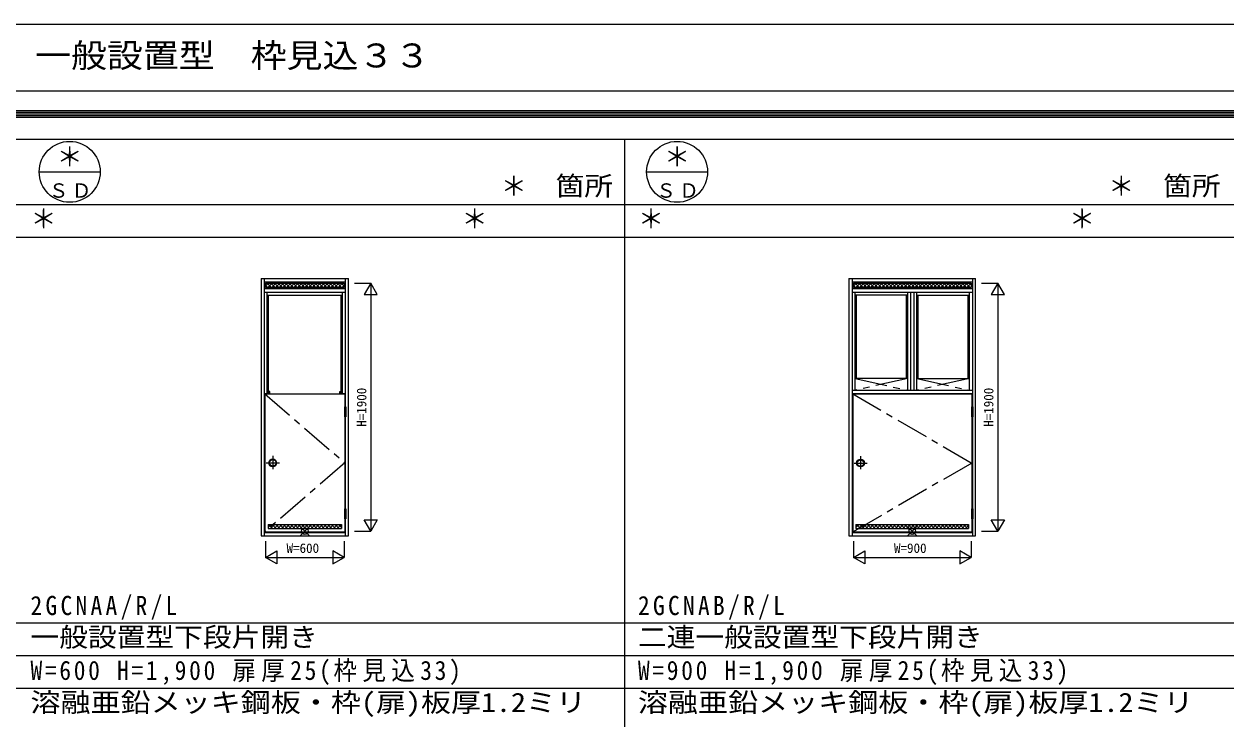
# Model space of a CAD drawing. Units: millimetres, scale not verified. Extents: x -14850 to 14850, y -10500 to 10500.
# Drawn here: x -9249 to -49, y 5178 to 10500 of the extents above; entities that cross this region are included whole.
import ezdxf
from ezdxf.enums import TextEntityAlignment as Align

# ---------------------------------------------------------------- set-up
doc = ezdxf.new("R2010")
doc.units = ezdxf.units.MM
doc.header["$LTSCALE"] = 50
doc.linetypes.add('CHAIN1', pattern=[8, 5, -1, 1, -1])
doc.layers.add('0-0_0', color=7, linetype='Continuous')
for name, color, linetype, lineweight in [('0-1_USER1', 7, 'Continuous', 9), ('0-2_YKK_ZWAK', 7, 'Continuous', 9), ('0-3_YKK_11', 2, 'Continuous', 9), ('0-4_YKK_12', 4, 'Continuous', 9), ('0-5_YSS_K', 3, 'Continuous', 9)]:
    doc.layers.add(name, color=color, linetype=linetype, lineweight=lineweight)
doc.styles.add('ＭＳ ゴシック', font='')
doc.styles.get('ＭＳ ゴシック').set_extended_font_data('MS Gothic')

msp = doc.modelspace()

# ---------------------------------------------------------------- linework, layer by layer
at = {"layer": '0-1_USER1'}
for p, q in [((-14850, 10500), (14850, 10500)), ((-14340.23, 9987.41), (14340.79, 9987.41)), ((-14190.23, 9837.97), (14190.23, 9837.97)), ((-14177.82, 9825.57), (14177.82, 9825.57)), ((-14164.85, 9812.59), (14165.42, 9812.59)), ((-14152.44, 9799.62), (14152.45, 9799.62)), ((-14140.04, 9787.22), (14140.04, 9787.22)), ((-13949.96, 9617.94), (13950.04, 9617.94)), ((-4649.96, -8247.06), (-4649.96, 9617.94)), ((-9133.29, 9367.94), (-8666.63, 9367.94)), ((-4483.29, 9367.94), (-4016.63, 9367.94)), ((-13949.96, 9117.94), (13950.04, 9117.94)), ((-13949.96, 8867.94), (13950.04, 8867.94)), ((-13949.96, 5912.94), (13950.04, 5912.94)), ((-13949.96, 5662.94), (13950.04, 5662.94)), ((-13949.96, 5412.94), (13950.04, 5412.94))]:
    msp.add_line(p, q, dxfattribs=at)
for centre in [(-8899.96, 9367.94), (-4249.96, 9367.94)]:
    msp.add_circle(centre, 233.33, dxfattribs=at)
at = {"layer": '0-2_YKK_ZWAK'}
for p, q in [((-7135.32, 6650.79), (-7064.61, 6580.08)), ((-7135.32, 6580.08), (-7064.61, 6650.79)), ((-2485.32, 6580.08), (-2414.61, 6650.79)), ((-2485.32, 6650.79), (-2414.61, 6580.08))]:
    msp.add_line(p, q, dxfattribs=at)
for centre in [(-7099.96, 6615.43), (-2449.96, 6615.43)]:
    msp.add_circle(centre, 25, dxfattribs=at)
at = {"layer": '0-3_YKK_11'}
for p, q in [((-6719.96, 8515.44), (-6594.96, 8515.44)), ((-6594.96, 8515.44), (-6644.96, 8428.83)), ((-6594.96, 8515.44), (-6594.96, 6615.43)), ((-6544.96, 8428.83), (-6594.96, 8515.44)), ((-1919.96, 8515.44), (-1794.96, 8515.44)), ((-1794.96, 8515.44), (-1794.96, 6615.43)), ((-6644.96, 8428.83), (-6544.96, 8428.83)), ((-6594.96, 6615.43), (-6644.96, 6702.04)), ((-6644.96, 6702.04), (-6544.96, 6702.04)), ((-6544.96, 6702.04), (-6594.96, 6615.43)), ((-1844.96, 6702.04), (-1744.96, 6702.04)), ((-7399.96, 6540.44), (-7399.96, 6415.44)), ((-6799.96, 6540.44), (-6799.96, 6415.44)), ((-6719.96, 6615.43), (-6594.96, 6615.43)), ((-2899.96, 6540.44), (-2899.96, 6415.44)), ((-1999.96, 6540.44), (-1999.96, 6415.44)), ((-1919.96, 6615.43), (-1794.96, 6615.43)), ((-7399.96, 6415.44), (-7313.36, 6465.44)), ((-7313.36, 6465.44), (-7313.36, 6365.44)), ((-2813.36, 6465.44), (-2813.36, 6365.44)), ((-7399.96, 6415.44), (-6799.96, 6415.44)), ((-7313.36, 6365.44), (-7399.96, 6415.44)), ((-2899.96, 6415.44), (-1999.96, 6415.44))]:
    msp.add_line(p, q, dxfattribs=at)
for points in [[(-1744.96, 8428.83), (-1794.96, 8515.44), (-1844.96, 8428.83)], [(-6886.56, 6365.44), (-6799.96, 6415.44), (-6886.56, 6465.44)], [(-2086.56, 6365.44), (-1999.96, 6415.44), (-2086.56, 6465.44)]]:
    msp.add_lwpolyline(points, close=True, dxfattribs=at)
for points in [[(-1744.96, 6702.04), (-1794.96, 6615.43), (-1844.96, 6702.04)], [(-2813.36, 6365.44), (-2899.96, 6415.44), (-2813.36, 6465.44)]]:
    msp.add_lwpolyline(points, dxfattribs=at)
at = {"layer": '0-4_YKK_12'}
for p, q in [((-7434.96, 8550.44), (-6764.96, 8550.44)), ((-7434.96, 8550.44), (-7434.96, 6580.44)), ((-7409.96, 8550.44), (-7409.96, 6580.44)), ((-7409.96, 8525.44), (-6789.96, 8525.44)), ((-6789.96, 8472.44), (-7409.96, 8472.44)), ((-7399.96, 8515.44), (-6799.96, 8515.44)), ((-7399.96, 8515.44), (-7399.96, 8482.44)), ((-7399.96, 8492.69), (-7377.22, 8515.44)), ((-7399.96, 8498.72), (-7383.68, 8482.44)), ((-6799.96, 8482.44), (-7399.96, 8482.44)), ((-7388.39, 8515.44), (-7355.39, 8482.44)), ((-7381.93, 8482.44), (-7348.93, 8515.44)), ((-7360.11, 8515.44), (-7327.11, 8482.44)), ((-7353.65, 8482.44), (-7320.65, 8515.44)), ((-7331.82, 8515.44), (-7298.82, 8482.44)), ((-7325.36, 8482.44), (-7292.36, 8515.44)), ((-7303.54, 8515.44), (-7270.54, 8482.44)), ((-7297.08, 8482.44), (-7264.08, 8515.44)), ((-7275.26, 8515.44), (-7242.25, 8482.44)), ((-7268.79, 8482.44), (-7235.79, 8515.44)), ((-7246.97, 8515.44), (-7213.97, 8482.44)), ((-7240.51, 8482.44), (-7207.51, 8515.44)), ((-7218.69, 8515.44), (-7185.69, 8482.44)), ((-7212.22, 8482.44), (-7179.23, 8515.44)), ((-7190.4, 8515.44), (-7157.4, 8482.44)), ((-7183.94, 8482.44), (-7150.94, 8515.44)), ((-7162.12, 8515.44), (-7129.12, 8482.44)), ((-7155.66, 8482.44), (-7122.66, 8515.44)), ((-7133.83, 8515.44), (-7100.83, 8482.44)), ((-7127.37, 8482.44), (-7094.37, 8515.44)), ((-7105.55, 8515.44), (-7072.55, 8482.44)), ((-7099.09, 8482.44), (-7066.09, 8515.44)), ((-7077.27, 8515.44), (-7044.27, 8482.44)), ((-7070.8, 8482.44), (-7037.8, 8515.44)), ((-7048.98, 8515.44), (-7015.98, 8482.44)), ((-7042.52, 8482.44), (-7009.52, 8515.44)), ((-7020.7, 8515.44), (-6987.7, 8482.44)), ((-7014.23, 8482.44), (-6981.23, 8515.44)), ((-6992.41, 8515.44), (-6959.41, 8482.44)), ((-6985.95, 8482.44), (-6952.95, 8515.44)), ((-6964.13, 8515.44), (-6931.13, 8482.44)), ((-6957.67, 8482.44), (-6924.67, 8515.44)), ((-6935.84, 8515.44), (-6902.84, 8482.44)), ((-6929.38, 8482.44), (-6896.38, 8515.44)), ((-6907.56, 8515.44), (-6874.56, 8482.44)), ((-6901.1, 8482.44), (-6868.1, 8515.44)), ((-6879.28, 8515.44), (-6846.28, 8482.44)), ((-6872.81, 8482.44), (-6839.81, 8515.44)), ((-6850.99, 8515.44), (-6817.99, 8482.44)), ((-6844.53, 8482.44), (-6811.53, 8515.44)), ((-6822.71, 8515.44), (-6799.96, 8492.69)), ((-6816.25, 8482.44), (-6799.96, 8498.72)), ((-6799.96, 8515.44), (-6799.96, 8482.44)), ((-6789.96, 8550.44), (-6789.96, 7567.44)), ((-6764.96, 6580.44), (-6764.96, 8550.44)), ((-2934.96, 8550.44), (-1964.96, 8550.44)), ((-2934.96, 8550.44), (-2934.96, 6580.44)), ((-2909.96, 8550.44), (-2909.96, 6580.44)), ((-2909.96, 8525.44), (-1989.96, 8525.44)), ((-1989.96, 8472.44), (-2909.96, 8472.44)), ((-2899.96, 8515.44), (-1999.96, 8515.44)), ((-2899.96, 8515.44), (-2899.96, 8482.44)), ((-2899.96, 8492.69), (-2877.22, 8515.44)), ((-2899.96, 8498.72), (-2883.68, 8482.44)), ((-1999.96, 8482.44), (-2899.96, 8482.44)), ((-2888.39, 8515.44), (-2855.39, 8482.44)), ((-2881.93, 8482.44), (-2848.93, 8515.44)), ((-2860.11, 8515.44), (-2827.11, 8482.44)), ((-2853.65, 8482.44), (-2820.65, 8515.44)), ((-2831.82, 8515.44), (-2798.82, 8482.44)), ((-2825.36, 8482.44), (-2792.36, 8515.44)), ((-2803.54, 8515.44), (-2770.54, 8482.44)), ((-2797.08, 8482.44), (-2764.08, 8515.44)), ((-2775.25, 8515.44), (-2742.25, 8482.44)), ((-2768.79, 8482.44), (-2735.79, 8515.44)), ((-2746.97, 8515.44), (-2713.97, 8482.44)), ((-2740.51, 8482.44), (-2707.51, 8515.44)), ((-2718.69, 8515.44), (-2685.69, 8482.44)), ((-2712.22, 8482.44), (-2679.22, 8515.44)), ((-2690.4, 8515.44), (-2657.4, 8482.44)), ((-2683.94, 8482.44), (-2650.94, 8515.44)), ((-2662.12, 8515.44), (-2629.12, 8482.44)), ((-2655.66, 8482.44), (-2622.66, 8515.44)), ((-2633.83, 8515.44), (-2600.83, 8482.44)), ((-2627.37, 8482.44), (-2594.37, 8515.44)), ((-2605.55, 8515.44), (-2572.55, 8482.44)), ((-2599.09, 8482.44), (-2566.09, 8515.44)), ((-2577.27, 8515.44), (-2544.27, 8482.44)), ((-2570.8, 8482.44), (-2537.8, 8515.44)), ((-2548.98, 8515.44), (-2515.98, 8482.44)), ((-2542.52, 8482.44), (-2509.52, 8515.44)), ((-2520.7, 8515.44), (-2487.7, 8482.44)), ((-2514.24, 8482.44), (-2481.24, 8515.44)), ((-2492.41, 8515.44), (-2459.41, 8482.44)), ((-2485.95, 8482.44), (-2452.95, 8515.44)), ((-2464.13, 8515.44), (-2431.13, 8482.44)), ((-2457.67, 8482.44), (-2424.67, 8515.44)), ((-2435.84, 8515.44), (-2402.84, 8482.44)), ((-2429.38, 8482.44), (-2396.38, 8515.44)), ((-2407.56, 8515.44), (-2374.56, 8482.44)), ((-2401.1, 8482.44), (-2368.1, 8515.44)), ((-2379.28, 8515.44), (-2346.28, 8482.44)), ((-2372.81, 8482.44), (-2339.81, 8515.44)), ((-2350.99, 8515.44), (-2317.99, 8482.44)), ((-2344.53, 8482.44), (-2311.53, 8515.44)), ((-2322.71, 8515.44), (-2289.71, 8482.44)), ((-2316.25, 8482.44), (-2283.24, 8515.44)), ((-2294.42, 8515.44), (-2261.42, 8482.44)), ((-2287.96, 8482.44), (-2254.96, 8515.44)), ((-2266.14, 8515.44), (-2233.14, 8482.44)), ((-2259.68, 8482.44), (-2226.68, 8515.44)), ((-2237.85, 8515.44), (-2204.85, 8482.44)), ((-2231.39, 8482.44), (-2198.39, 8515.44)), ((-2209.57, 8515.44), (-2176.57, 8482.44)), ((-2203.11, 8482.44), (-2170.11, 8515.44)), ((-2181.28, 8515.44), (-2148.28, 8482.44)), ((-2174.82, 8482.44), (-2141.82, 8515.44)), ((-2153, 8515.44), (-2120, 8482.44)), ((-2146.54, 8482.44), (-2113.54, 8515.44)), ((-2124.72, 8515.44), (-2091.72, 8482.44)), ((-2118.25, 8482.44), (-2085.26, 8515.44)), ((-2096.43, 8515.44), (-2063.43, 8482.44)), ((-2089.97, 8482.44), (-2056.97, 8515.44)), ((-2068.15, 8515.44), (-2035.15, 8482.44)), ((-2061.69, 8482.44), (-2028.69, 8515.44)), ((-2039.86, 8515.44), (-2006.86, 8482.44)), ((-2033.4, 8482.44), (-2000.4, 8515.44)), ((-2011.58, 8515.44), (-1999.96, 8503.82)), ((-2005.12, 8482.44), (-1999.96, 8487.59)), ((-1999.96, 8515.44), (-1999.96, 8482.44)), ((-1989.96, 8550.44), (-1989.96, 7567.44)), ((-1964.96, 6580.44), (-1964.96, 8550.44)), ((-7409.96, 8447.44), (-6789.96, 8447.44)), ((-7387.96, 7670.44), (-7387.96, 8447.44)), ((-7387.96, 8422.44), (-6811.96, 8422.44)), ((-7377.96, 7670.44), (-7377.96, 8422.44)), ((-6821.96, 7670.44), (-6821.96, 8422.44)), ((-6811.96, 7670.44), (-6811.96, 8447.44)), ((-2909.96, 8447.44), (-1989.96, 8447.44)), ((-2887.96, 7695.44), (-2887.96, 8447.44)), ((-2484.46, 8422.44), (-2887.96, 8422.44)), ((-2877.96, 7785.44), (-2877.96, 8422.44)), ((-2494.46, 7785.44), (-2494.46, 8422.44)), ((-2484.46, 7695.44), (-2484.46, 8447.44)), ((-2462.46, 8447.44), (-2462.46, 7695.44)), ((-2437.46, 8447.44), (-2437.46, 7695.44)), ((-2415.46, 7695.44), (-2415.46, 8447.44)), ((-2415.46, 8422.44), (-2011.96, 8422.44)), ((-2405.46, 7785.44), (-2405.46, 8422.44)), ((-2021.96, 7785.44), (-2021.96, 8422.44)), ((-2011.96, 7695.44), (-2011.96, 8447.44)), ((-2484.46, 7785.44), (-2887.96, 7785.44)), ((-2415.46, 7785.44), (-2011.96, 7785.44)), ((-7409.96, 7670.44), (-7367.96, 7670.44)), ((-7405.96, 7667.44), (-6793.96, 7667.44)), ((-7405.96, 7667.44), (-7405.96, 6610.44)), ((-7367.96, 7685.44), (-7377.96, 7685.44)), ((-7367.96, 7670.44), (-7367.96, 7685.44)), ((-6831.96, 7670.44), (-6789.96, 7670.44)), ((-6793.96, 7667.44), (-6793.96, 7567.44)), ((-2909.96, 7695.44), (-1989.96, 7695.44)), ((-2909.96, 7670.44), (-1989.96, 7670.44)), ((-2905.96, 7667.44), (-1993.96, 7667.44)), ((-2905.96, 7667.44), (-2905.96, 6610.44)), ((-1993.96, 7667.44), (-1993.96, 7567.44)), ((-6793.96, 7491.43), (-6793.96, 6786.43)), ((-6789.96, 7491.43), (-6789.96, 6786.43)), ((-1993.96, 7491.43), (-1993.96, 6786.43)), ((-1989.96, 7491.43), (-1989.96, 6786.43)), ((-7380.96, 6668.44), (-6818.96, 6668.44)), ((-7380.96, 6645.12), (-7357.65, 6668.44)), ((-7380.96, 6668.44), (-7380.96, 6635.44)), ((-7380.96, 6635.44), (-6818.96, 6635.44)), ((-7379.68, 6668.44), (-7346.68, 6635.44)), ((-7362.36, 6635.44), (-7329.36, 6668.44)), ((-7351.39, 6668.44), (-7318.39, 6635.44)), ((-7334.08, 6635.44), (-7301.08, 6668.44)), ((-7323.11, 6668.44), (-7290.11, 6635.44)), ((-7305.79, 6635.44), (-7272.79, 6668.44)), ((-7294.82, 6668.44), (-7261.82, 6635.44)), ((-7277.51, 6635.44), (-7244.51, 6668.44)), ((-7266.54, 6668.44), (-7233.54, 6635.44)), ((-7249.23, 6635.44), (-7216.22, 6668.44)), ((-7238.25, 6668.44), (-7205.26, 6635.44)), ((-7220.94, 6635.44), (-7187.94, 6668.44)), ((-7209.97, 6668.44), (-7176.97, 6635.44)), ((-7192.66, 6635.44), (-7159.66, 6668.44)), ((-7181.69, 6668.44), (-7148.69, 6635.44)), ((-7164.37, 6635.44), (-7131.37, 6668.44)), ((-7153.4, 6668.44), (-7120.4, 6635.44)), ((-7136.09, 6635.44), (-7103.09, 6668.44)), ((-7125.12, 6668.44), (-7092.12, 6635.44)), ((-7107.8, 6635.44), (-7074.8, 6668.44)), ((-7096.83, 6668.44), (-7063.83, 6635.44)), ((-7079.52, 6635.44), (-7046.52, 6668.44)), ((-7068.55, 6668.44), (-7035.55, 6635.44)), ((-7051.23, 6635.44), (-7018.23, 6668.44)), ((-7040.27, 6668.44), (-7007.26, 6635.44)), ((-7022.95, 6635.44), (-6989.95, 6668.44)), ((-7011.98, 6668.44), (-6978.98, 6635.44)), ((-6994.67, 6635.44), (-6961.67, 6668.44)), ((-6983.7, 6668.44), (-6950.7, 6635.44)), ((-6966.38, 6635.44), (-6933.38, 6668.44)), ((-6955.41, 6668.44), (-6922.41, 6635.44)), ((-6938.1, 6635.44), (-6905.1, 6668.44)), ((-6927.13, 6668.44), (-6894.13, 6635.44)), ((-6909.81, 6635.44), (-6876.81, 6668.44)), ((-6898.84, 6668.44), (-6865.84, 6635.44)), ((-6881.53, 6635.44), (-6848.53, 6668.44)), ((-6870.56, 6668.44), (-6837.56, 6635.44)), ((-6853.25, 6635.44), (-6820.25, 6668.44)), ((-6842.28, 6668.44), (-6818.96, 6645.12)), ((-6818.99, 6668.44), (-6818.96, 6668.41)), ((-6818.96, 6668.44), (-6818.96, 6635.44)), ((-6793.96, 6710.44), (-6793.96, 6610.44)), ((-6789.96, 6710.44), (-6789.96, 6580.44)), ((-2880.96, 6668.44), (-2018.96, 6668.44)), ((-2880.96, 6645.12), (-2857.65, 6668.44)), ((-2880.96, 6668.44), (-2880.96, 6635.44)), ((-2880.96, 6635.44), (-2018.96, 6635.44)), ((-2879.68, 6668.44), (-2846.68, 6635.44)), ((-2862.36, 6635.44), (-2829.36, 6668.44)), ((-2851.39, 6668.44), (-2818.39, 6635.44)), ((-2834.08, 6635.44), (-2801.08, 6668.44)), ((-2823.11, 6668.44), (-2790.11, 6635.44)), ((-2805.79, 6635.44), (-2772.79, 6668.44)), ((-2794.82, 6668.44), (-2761.82, 6635.44)), ((-2777.51, 6635.44), (-2744.51, 6668.44)), ((-2766.54, 6668.44), (-2733.54, 6635.44)), ((-2749.22, 6635.44), (-2716.22, 6668.44)), ((-2738.26, 6668.44), (-2705.25, 6635.44)), ((-2720.94, 6635.44), (-2687.94, 6668.44)), ((-2709.97, 6668.44), (-2676.97, 6635.44)), ((-2692.66, 6635.44), (-2659.66, 6668.44)), ((-2681.69, 6668.44), (-2648.69, 6635.44)), ((-2664.37, 6635.44), (-2631.37, 6668.44)), ((-2653.4, 6668.44), (-2620.4, 6635.44)), ((-2636.09, 6635.44), (-2603.09, 6668.44)), ((-2625.12, 6668.44), (-2592.12, 6635.44)), ((-2607.8, 6635.44), (-2574.8, 6668.44)), ((-2596.83, 6668.44), (-2563.83, 6635.44)), ((-2579.52, 6635.44), (-2546.52, 6668.44)), ((-2568.55, 6668.44), (-2535.55, 6635.44)), ((-2551.24, 6635.44), (-2518.23, 6668.44)), ((-2540.27, 6668.44), (-2507.27, 6635.44)), ((-2522.95, 6635.44), (-2489.95, 6668.44)), ((-2511.98, 6668.44), (-2478.98, 6635.44)), ((-2494.67, 6635.44), (-2461.67, 6668.44)), ((-2483.7, 6668.44), (-2450.7, 6635.44)), ((-2466.38, 6635.44), (-2433.38, 6668.44)), ((-2455.41, 6668.44), (-2422.41, 6635.44)), ((-2438.1, 6635.44), (-2405.1, 6668.44)), ((-2427.13, 6668.44), (-2394.13, 6635.44)), ((-2409.81, 6635.44), (-2376.81, 6668.44)), ((-2398.84, 6668.44), (-2365.84, 6635.44)), ((-2381.53, 6635.44), (-2348.53, 6668.44)), ((-2370.56, 6668.44), (-2337.56, 6635.44)), ((-2353.25, 6635.44), (-2320.25, 6668.44)), ((-2342.28, 6668.44), (-2309.28, 6635.44)), ((-2324.96, 6635.44), (-2291.96, 6668.44)), ((-2313.99, 6668.44), (-2280.99, 6635.44)), ((-2296.68, 6635.44), (-2263.68, 6668.44)), ((-2285.71, 6668.44), (-2252.71, 6635.44)), ((-2268.39, 6635.44), (-2235.39, 6668.44)), ((-2257.42, 6668.44), (-2224.42, 6635.44)), ((-2240.11, 6635.44), (-2207.11, 6668.44)), ((-2229.14, 6668.44), (-2196.14, 6635.44)), ((-2211.82, 6635.44), (-2178.82, 6668.44)), ((-2200.85, 6668.44), (-2167.85, 6635.44)), ((-2183.54, 6635.44), (-2150.54, 6668.44)), ((-2172.57, 6668.44), (-2139.57, 6635.44)), ((-2155.25, 6635.44), (-2122.25, 6668.44)), ((-2144.28, 6668.44), (-2111.29, 6635.44)), ((-2126.97, 6635.44), (-2093.97, 6668.44)), ((-2116, 6668.44), (-2083, 6635.44)), ((-2098.69, 6635.44), (-2065.69, 6668.44)), ((-2087.72, 6668.44), (-2054.72, 6635.44)), ((-2070.4, 6635.44), (-2037.4, 6668.44)), ((-2059.43, 6668.44), (-2026.43, 6635.44)), ((-2042.12, 6635.44), (-2018.96, 6658.59)), ((-2031.15, 6668.44), (-2018.96, 6656.25)), ((-2018.99, 6668.44), (-2018.96, 6668.41)), ((-2018.96, 6668.44), (-2018.96, 6635.44)), ((-1993.96, 6710.44), (-1993.96, 6610.44)), ((-1989.96, 6710.44), (-1989.96, 6580.44)), ((-7434.96, 6580.44), (-6764.96, 6580.44)), ((-7409.96, 6605.44), (-6789.96, 6605.44)), ((-7405.96, 6610.44), (-6793.96, 6610.44)), ((-7405.96, 6605.44), (-6789.96, 6605.44)), ((-2934.96, 6580.44), (-1964.96, 6580.44)), ((-2909.96, 6605.44), (-2289.96, 6605.44)), ((-2905.96, 6610.44), (-1993.96, 6610.44)), ((-2905.96, 6605.44), (-1989.96, 6605.44))]:
    msp.add_line(p, q, dxfattribs=at)
at = {"layer": '0-4_YKK_12', "linetype": 'CHAIN1'}
for p, q in [((-2887.96, 7785.44), (-2484.46, 7695.44)), ((-2484.46, 7785.44), (-2887.96, 7695.44)), ((-2415.46, 7785.44), (-2011.96, 7695.44)), ((-2011.96, 7785.44), (-2415.46, 7695.44)), ((-7405.96, 7667.44), (-6793.96, 7138.93)), ((-2905.96, 7667.44), (-1993.96, 7137.94)), ((-6793.96, 7138.93), (-7405.96, 6610.44)), ((-1993.96, 7137.94), (-2905.96, 6610.44))]:
    msp.add_line(p, q, dxfattribs=at)
at = {"layer": '0-4_YKK_12'}
msp.add_lwpolyline([(-6831.96, 7670.44), (-6831.96, 7685.44), (-6821.96, 7685.44)], dxfattribs=at)
at = {"layer": '0-5_YSS_K'}
for p, q in [((-6796.96, 7567.44), (-6786.96, 7567.44)), ((-6786.96, 7567.44), (-6786.96, 7491.43)), ((-1996.96, 7567.44), (-1986.96, 7567.44)), ((-1986.96, 7567.44), (-1986.96, 7491.43)), ((-6796.96, 7529.44), (-6786.96, 7529.44)), ((-1996.96, 7529.44), (-1986.96, 7529.44)), ((-6796.96, 6786.43), (-6786.96, 6786.43)), ((-6796.96, 6748.44), (-6786.96, 6748.44)), ((-6786.96, 6786.43), (-6786.96, 6710.44)), ((-1996.96, 6786.43), (-1996.96, 6710.44)), ((-1996.96, 6786.43), (-1986.96, 6786.43)), ((-1996.96, 6748.44), (-1986.96, 6748.44)), ((-1986.96, 6786.43), (-1986.96, 6710.44)), ((-1996.96, 6710.44), (-1986.96, 6710.44))]:
    msp.add_line(p, q, dxfattribs=at)
at = {"layer": '0-5_YSS_K', "linetype": 'CHAIN1'}
for p, q in [((-7345.9, 7192.6), (-7345.9, 7091.51)), ((-2845.9, 7191.6), (-2845.9, 7090.51)), ((-7395.51, 7138.93), (-7294.42, 7138.93)), ((-2895.51, 7137.94), (-2794.42, 7137.94))]:
    msp.add_line(p, q, dxfattribs=at)
at = {"layer": '0-5_YSS_K'}
for points in [[(-6796.96, 7567.44), (-6796.96, 7491.43), (-6786.96, 7491.43)], [(-1996.96, 7567.44), (-1996.96, 7491.43), (-1986.96, 7491.43)], [(-6796.96, 6786.43), (-6796.96, 6710.44), (-6786.96, 6710.44)]]:
    msp.add_lwpolyline(points, dxfattribs=at)
for centre, radius in [((-7345.9, 7138.93), 30), ((-7345.9, 7138.93), 25), ((-2845.9, 7137.94), 30), ((-2845.9, 7137.94), 25)]:
    msp.add_circle(centre, radius, dxfattribs=at)

# ---------------------------------------------------------------- texts
at = {"layer": '0-0_0', "color": 3, "style": 'ＭＳ ゴシック', "width": 1.1}
msp.add_text('ＢＳＤＧＡＳ５１\u3000ガスチャンバー\u3000一般設置型\u3000枠見込３３', height=183.3, dxfattribs=at).set_placement((-13840.22, 10112.41), align=Align.BOTTOM_LEFT)
at = {"layer": '0-0_0', "style": 'ＭＳ ゴシック'}
for p in [(-8999.96, 9367.94), (-4349.96, 9367.94), (-5599.96, 9142.94), (-949.96, 9142.94), (-9199.96, 8892.94), (-5899.96, 8892.94), (-4549.96, 8892.94), (-1249.96, 8892.94)]:
    msp.add_text('＊', height=146.6, dxfattribs=at).set_placement(p, align=Align.BOTTOM_LEFT)
for s, width, p in [('一般設置型下段片開き', 1.1, (-9199.96, 5687.94)), ('二連一般設置型下段片開き', 1.1, (-4549.96, 5687.94)), ('溶融亜鉛メッキ鋼板・枠(扉)板厚1.2ミリ', 1.15, (-9199.96, 5187.94)), ('溶融亜鉛メッキ鋼板・枠(扉)板厚1.2ミリ', 1.15, (-4549.96, 5187.94))]:
    msp.add_text(s, height=146.6, dxfattribs=dict(at, width=width)).set_placement(p, align=Align.BOTTOM_LEFT)
at = {"layer": '0-0_0', "char_height": 146.6, "attachment_point": 7, "style": 'ＭＳ ゴシック'}
for s, insert in [('\\T1.28;\\W0.9;2GCNAA/R/L', (-9199.96, 5937.94)), ('\\T1.28;\\W0.9;2GCNAB/R/L', (-4549.96, 5937.94)), ('\\T1.23;\\W0.9;W=600\\~H=1,900\\~扉厚25(枠見込33)', (-9199.96, 5437.94)), ('\\T1.23;\\W0.9;W=900\\~H=1,900\\~扉厚25(枠見込33)', (-4549.96, 5437.94))]:
    msp.add_mtext(s, dxfattribs=dict(at, insert=insert))
at = {"layer": '0-1_USER1', "style": 'ＭＳ ゴシック', "width": 1.1}
for p in [(-5179.96, 9142.94), (-529.96, 9142.94)]:
    msp.add_text('箇所', height=146.6, dxfattribs=at).set_placement(p, align=Align.BOTTOM_LEFT)
at = {"layer": '0-1_USER1', "char_height": 110, "attachment_point": 7, "style": 'ＭＳ ゴシック'}
for insert in [(-9059.96, 9167.94), (-4409.96, 9167.94)]:
    msp.add_mtext('\\T1.17;ＳＤ', dxfattribs=dict(at, insert=insert))
at = {"layer": '0-3_YKK_11', "color": 4, "style": 'ＭＳ ゴシック'}
for p in [(-6606.96, 7415.44), (-1806.96, 7415.44)]:
    msp.add_text('H=1900', height=73.31, rotation=90, dxfattribs=at).set_placement(p, align=Align.BOTTOM_LEFT)
for s, p in [('W=600', (-7239.96, 6427.44)), ('W=900', (-2589.96, 6427.44))]:
    msp.add_text(s, height=73.31, dxfattribs=at).set_placement(p, align=Align.BOTTOM_LEFT)

doc.saveas('drawing.dxf')
